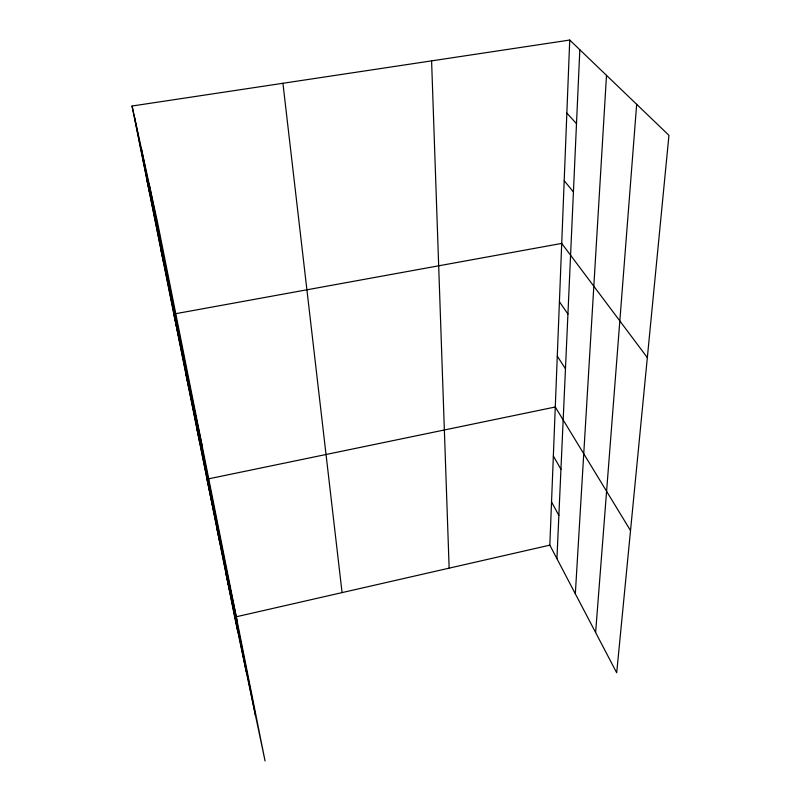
<?xml version="1.0" encoding="UTF-8"?>
<svg xmlns="http://www.w3.org/2000/svg" width="801" height="801" viewBox="0 0 801 801"><rect width="100%" height="100%" fill="white"/><g stroke="black" fill="none" stroke-linecap="round" stroke-linejoin="round"><path stroke-width="1.2" d="M569.731 40.05L668.945 135.319L616.7 672.78L549.836 545.151L569.731 40.05L132.055 106.022L234.743 617.12L265.061 760.95L157.316 221.316L132.055 106.022M556.925 558.677L579.824 49.742M575.328 593.811L606.497 75.354M595.614 632.53L636.665 104.32M235.945 616.85L549.836 545.151M175.069 313.802L561.721 243.414L647.338 357.616M566.858 113.111L576.5 123.654M564.194 180.706L573.426 191.94M559.428 301.747L567.929 314.012M557.286 356.145L565.466 368.79M630.517 530.592L555.283 406.998L207.028 479.158L237.066 620.695M553.351 456.049L560.95 469.236M551.539 501.997L558.868 515.383M147.144 181.106L149.847 193.572M161.031 250.212L163.865 263.369M173.847 314.022L202.513 447.669M185.722 373.126L188.746 387.273M196.756 428.034L199.829 442.512M216.891 528.29L220.055 543.218M226.112 574.177L229.296 589.246M149.036 183.509L255.459 715.393M141.346 148.425L246.257 671.759M134.598 117.617L237.937 632.279M282.923 83.284L342.067 592.61M431.589 60.876L449.141 568.149"/></g></svg>
